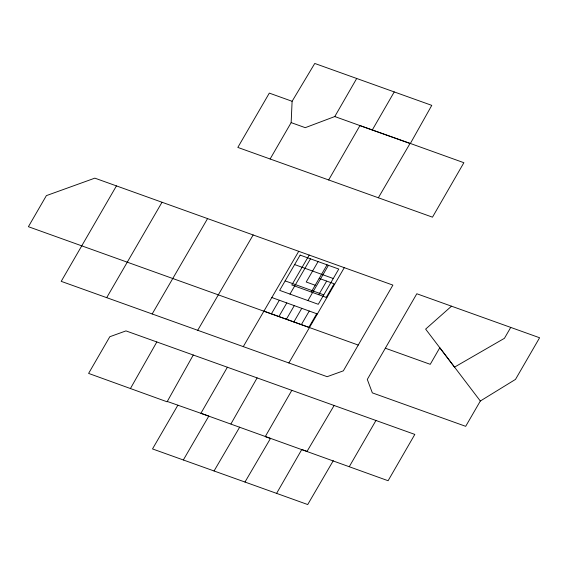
<?xml version="1.0" encoding="UTF-8"?>
<svg xmlns="http://www.w3.org/2000/svg" width="568" height="568" viewBox="0 0 568 568"><rect width="100%" height="100%" fill="white"/><g stroke="black" fill="none" stroke-linecap="round" stroke-linejoin="round"><path stroke-width="0.85" d="M270.112 159.012L291.15 122.624L292.108 101.289L314.757 63.453L431.772 105.364L410.366 143.47L359.942 125.592L328.659 179.957L237.829 147.424L269.317 93.109L292.108 101.289M193.262 355L167.091 401.796L88.601 373.41L109.809 336.732L125.961 330.895L414.825 434.413L388.1 480.727L200.909 413.298L227.385 367.219M130.349 388.682L156.832 341.943M230.956 423.905L257.119 377.905M291.824 390.33L265.249 436.622L270.482 438.453L244.978 482.047M177.869 405.19L152.508 448.933L276.602 493.372L301.778 449.529L307.054 451.368L334.112 405.502M291.15 122.624L305.257 127.672L334.786 116.546L356.711 78.476M334.786 116.546L372.281 130.001L394.242 91.924M116.433 185.899L61.209 281.352L327.154 376.69L343.342 370.84L392.893 285.108L94.849 178.146L46.377 195.626L28.4 226.703L358.238 345.06M349.313 466.619L375.959 420.483M480.329 401.015L465.689 426.327L372.345 392.871L367.297 379.431L416.813 293.755L539.6 337.754L515.495 379.396L480.329 401.015L439.795 347.751L430.246 364.322L385.345 348.219M106.692 297.66L162.022 202.251M152.174 313.976L207.569 218.595M197.707 330.292L253.158 234.946M183.336 459.974L208.811 416.095L167.283 401.462M510.738 327.416L504.427 338.315L454.521 367.134L425.638 329.113L451.517 306.18M243.281 346.622L298.718 251.319M271.412 313.834L279.328 300.231M309.212 255.075L291.81 284.98L326.856 297.632M289.978 294.089L310.476 258.845M278.895 316.539L286.804 302.929M318.087 261.592L306.223 282.005L315.197 285.243M286.378 319.237L294.288 305.634M293.862 321.935L301.771 308.332M311.264 292.002L327.069 264.83M307.934 300.571L328.432 265.327M301.345 324.64L309.255 311.03M318.747 294.707L326.664 281.096M316.738 313.735L308.829 327.338L263.928 311.136M326.231 297.405L334.147 283.801L319.18 278.398M288.871 362.973L344.293 267.649M333.295 460.648L307.714 504.547L276.602 493.372M214.051 470.971L239.682 427.143M378.352 197.77L410.018 143.498L372.281 130.001M410.366 143.47L463.878 162.711L432.482 217.168L328.659 179.957M294.636 264.574L333.267 278.512M285.143 280.897L323.774 294.842M271.838 297.533L317.363 313.962M300.138 255.11L279.641 290.362L318.272 304.299L338.769 269.054L300.138 255.11"/></g></svg>
